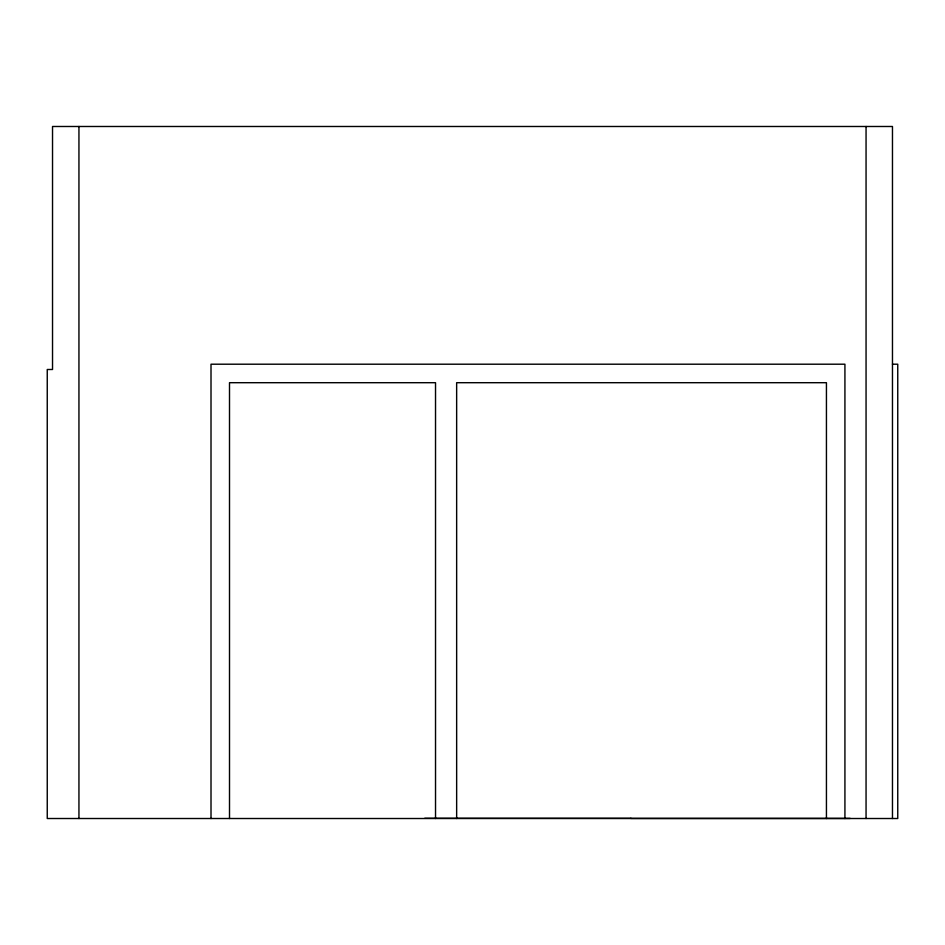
<?xml version="1.0" encoding="UTF-8"?>
<svg xmlns="http://www.w3.org/2000/svg" width="945" height="945" viewBox="0 0 945 945"><rect width="100%" height="100%" fill="white"/><g stroke="black" fill="none" stroke-linecap="round" stroke-linejoin="round"><path stroke-width="1.42" d="M892.47 364.203L897.75 364.203L897.75 818.512L47.25 818.512L47.25 369.495L52.53 369.495L52.53 126.488L892.47 126.488L892.47 818.512M424.73 818.287L630.976 818.299M630.752 818.394L850.205 818.405M866.057 126.488L866.057 818.512M844.924 818.512L844.924 364.203L211.007 364.203L211.007 818.512M826.438 818.512L826.438 382.701L456.648 382.701L456.648 818.512M435.527 818.512L435.527 382.701L229.505 382.701L229.505 818.512M78.943 126.488L78.943 818.512"/></g></svg>
